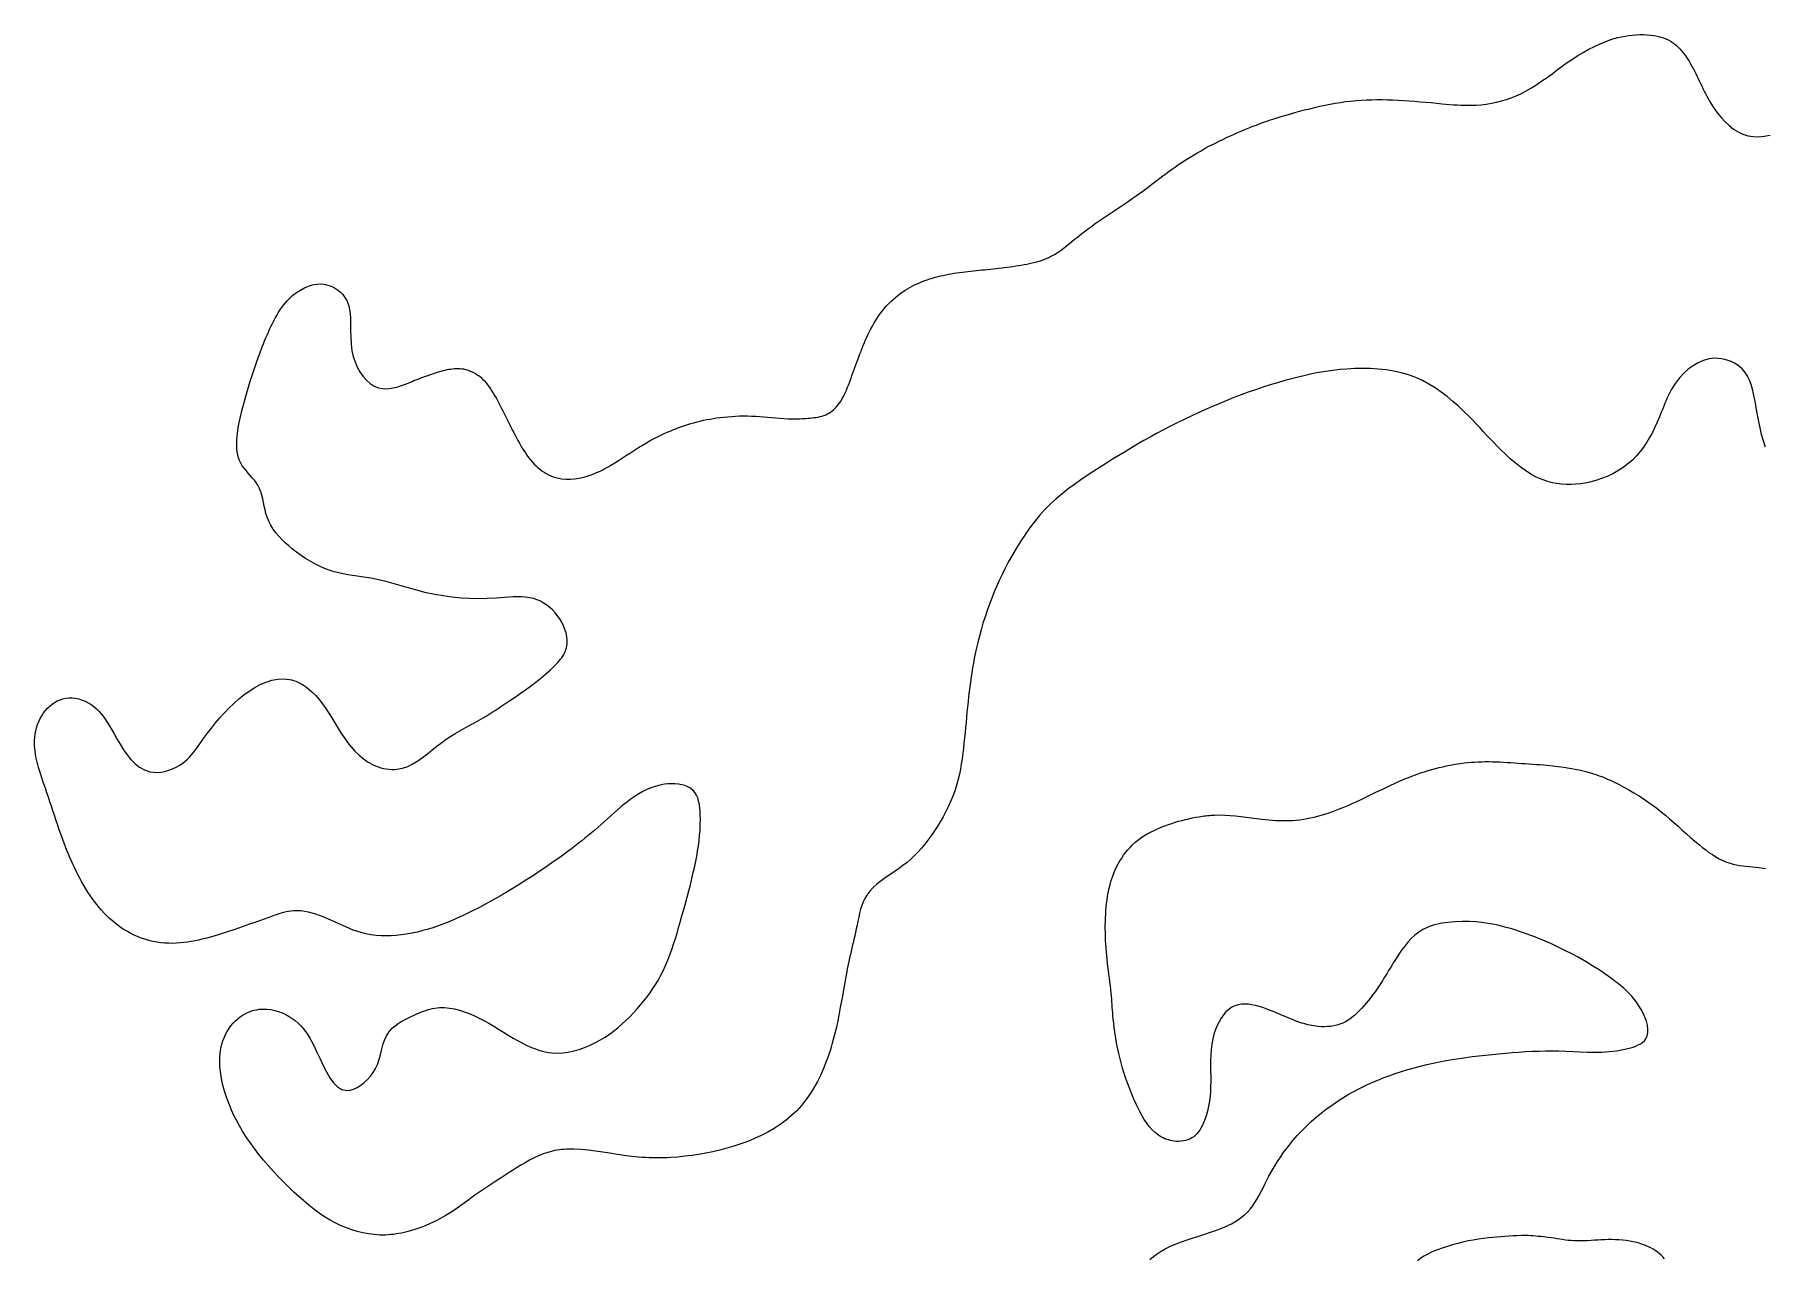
# Model space of a CAD drawing. Extents: x 0 to 470, y 0 to 279.
# Drawn here: x 0 to 61.1, y 235.8 to 279 of the extents above; entities that cross this region are included whole.
import ezdxf

# ---------------------------------------------------------------- set-up
doc = ezdxf.new("R2010")
doc.units = 0
doc.layers.add('CK_LEVEL_1', color=1, linetype='CONTINUOUS')

msp = doc.modelspace()

# ---------------------------------------------------------------- linework, layer by layer
at = {"layer": 'CK_LEVEL_1'}
for points in [[(61.105, 264.481), (61.036, 264.703), (60.974, 264.927), (60.919, 265.155), (60.87, 265.387), (60.824, 265.623), (60.782, 265.863), (60.754, 266.031), (60.725, 266.198), (60.693, 266.365), (60.654, 266.528), (60.608, 266.687), (60.551, 266.838), (60.481, 266.981), (60.396, 267.113), (60.294, 267.233), (60.209, 267.311), (60.114, 267.381), (60.012, 267.443), (59.903, 267.496), (59.79, 267.54), (59.672, 267.574), (59.553, 267.598), (59.433, 267.611), (59.313, 267.613), (59.112, 267.59), (58.918, 267.537), (58.732, 267.456), (58.554, 267.352), (58.386, 267.228), (58.229, 267.087), (58.085, 266.932), (57.955, 266.766), (57.84, 266.594), (57.786, 266.502), (57.735, 266.408), (57.688, 266.313), (57.644, 266.218), (57.602, 266.122), (57.562, 266.026), (57.522, 265.929), (57.483, 265.832), (57.444, 265.734), (57.368, 265.548), (57.289, 265.363), (57.205, 265.179), (57.116, 264.998), (57.021, 264.821), (56.918, 264.648), (56.807, 264.482), (56.687, 264.323), (56.558, 264.172), (56.41, 264.023), (56.25, 263.885), (56.081, 263.758), (55.903, 263.642), (55.717, 263.538), (55.523, 263.446), (55.324, 263.366), (55.119, 263.298), (54.911, 263.243), (54.745, 263.209), (54.579, 263.183), (54.411, 263.166), (54.244, 263.158), (54.077, 263.159), (53.912, 263.169), (53.748, 263.19), (53.587, 263.221), (53.429, 263.262), (53.22, 263.334), (53.019, 263.424), (52.823, 263.53), (52.633, 263.65), (52.45, 263.781), (52.271, 263.922), (52.099, 264.071), (51.931, 264.225), (51.768, 264.383), (51.64, 264.512), (51.514, 264.642), (51.389, 264.773), (51.266, 264.904), (51.144, 265.035), (51.021, 265.167), (50.898, 265.297), (50.774, 265.427), (50.648, 265.557), (50.462, 265.74), (50.271, 265.92), (50.075, 266.094), (49.872, 266.26), (49.664, 266.419), (49.449, 266.566), (49.228, 266.702), (49.001, 266.824), (48.766, 266.93), (48.512, 267.024), (48.251, 267.101), (47.985, 267.161), (47.714, 267.205), (47.439, 267.235), (47.163, 267.252), (46.885, 267.257), (46.607, 267.251), (46.331, 267.235), (46.081, 267.213), (45.833, 267.184), (45.586, 267.149), (45.341, 267.108), (45.098, 267.061), (44.855, 267.009), (44.614, 266.953), (44.374, 266.892), (44.135, 266.827), (43.876, 266.752), (43.617, 266.674), (43.36, 266.591), (43.104, 266.504), (42.849, 266.414), (42.595, 266.321), (42.343, 266.224), (42.091, 266.124), (41.841, 266.022), (41.588, 265.915), (41.336, 265.805), (41.086, 265.692), (40.837, 265.576), (40.59, 265.458), (40.344, 265.337), (40.099, 265.213), (39.856, 265.087), (39.615, 264.958), (39.39, 264.834), (39.166, 264.708), (38.943, 264.58), (38.722, 264.45), (38.501, 264.318), (38.281, 264.184), (38.062, 264.049), (37.843, 263.912), (37.625, 263.774), (37.394, 263.626), (37.165, 263.476), (36.938, 263.322), (36.714, 263.165), (36.495, 263.002), (36.281, 262.833), (36.073, 262.658), (35.873, 262.475), (35.681, 262.284), (35.578, 262.174), (35.479, 262.061), (35.382, 261.947), (35.288, 261.829), (35.196, 261.71), (35.106, 261.589), (35.019, 261.466), (34.933, 261.342), (34.85, 261.216), (34.725, 261.02), (34.605, 260.822), (34.489, 260.621), (34.377, 260.418), (34.27, 260.212), (34.167, 260.005), (34.068, 259.795), (33.973, 259.584), (33.882, 259.37), (33.794, 259.151), (33.71, 258.931), (33.63, 258.709), (33.555, 258.485), (33.484, 258.26), (33.417, 258.034), (33.355, 257.807), (33.297, 257.578), (33.244, 257.348), (33.209, 257.184), (33.176, 257.019), (33.145, 256.853), (33.116, 256.688), (33.089, 256.521), (33.064, 256.355), (33.04, 256.189), (33.018, 256.022), (32.997, 255.855), (32.976, 255.674), (32.956, 255.492), (32.937, 255.31), (32.919, 255.129), (32.901, 254.947), (32.884, 254.765), (32.867, 254.583), (32.849, 254.4), (32.831, 254.218), (32.813, 254.034), (32.793, 253.85), (32.771, 253.666), (32.747, 253.482), (32.719, 253.3), (32.687, 253.118), (32.65, 252.938), (32.608, 252.758), (32.56, 252.581), (32.498, 252.383), (32.428, 252.188), (32.35, 251.995), (32.265, 251.806), (32.173, 251.619), (32.075, 251.435), (31.971, 251.254), (31.862, 251.076), (31.747, 250.902), (31.645, 250.754), (31.538, 250.61), (31.428, 250.468), (31.313, 250.33), (31.193, 250.197), (31.068, 250.068), (30.937, 249.943), (30.801, 249.824), (30.658, 249.709), (30.505, 249.599), (30.348, 249.491), (30.191, 249.386), (30.034, 249.28), (29.883, 249.171), (29.739, 249.058), (29.605, 248.937), (29.484, 248.807), (29.38, 248.666), (29.313, 248.551), (29.256, 248.429), (29.206, 248.301), (29.164, 248.168), (29.127, 248.032), (29.095, 247.893), (29.065, 247.753), (29.036, 247.613), (29.008, 247.473), (28.981, 247.349), (28.954, 247.226), (28.926, 247.104), (28.898, 246.983), (28.87, 246.863), (28.842, 246.743), (28.814, 246.623), (28.786, 246.503), (28.76, 246.382), (28.704, 246.117), (28.652, 245.849), (28.602, 245.58), (28.554, 245.311), (28.506, 245.041), (28.457, 244.771), (28.407, 244.502), (28.353, 244.233), (28.295, 243.966), (28.264, 243.833), (28.232, 243.701), (28.199, 243.57), (28.163, 243.439), (28.125, 243.308), (28.086, 243.178), (28.044, 243.049), (27.999, 242.919), (27.952, 242.791), (27.858, 242.555), (27.753, 242.322), (27.639, 242.093), (27.514, 241.87), (27.379, 241.654), (27.232, 241.447), (27.075, 241.249), (26.907, 241.061), (26.728, 240.886), (26.533, 240.721), (26.327, 240.569), (26.111, 240.429), (25.887, 240.301), (25.656, 240.184), (25.419, 240.077), (25.177, 239.979), (24.932, 239.89), (24.685, 239.81), (24.441, 239.738), (24.196, 239.672), (23.95, 239.614), (23.704, 239.563), (23.456, 239.518), (23.208, 239.481), (22.959, 239.45), (22.709, 239.426), (22.459, 239.408), (22.333, 239.402), (22.207, 239.398), (22.081, 239.395), (21.955, 239.395), (21.828, 239.396), (21.702, 239.399), (21.577, 239.404), (21.451, 239.412), (21.325, 239.422), (21.071, 239.448), (20.818, 239.481), (20.565, 239.519), (20.312, 239.559), (20.059, 239.598), (19.806, 239.634), (19.552, 239.665), (19.297, 239.687), (19.041, 239.699), (18.955, 239.7), (18.87, 239.699), (18.785, 239.697), (18.7, 239.693), (18.616, 239.686), (18.531, 239.678), (18.448, 239.666), (18.365, 239.652), (18.282, 239.635), (18.115, 239.591), (17.951, 239.535), (17.79, 239.469), (17.632, 239.394), (17.476, 239.313), (17.322, 239.226), (17.17, 239.135), (17.019, 239.041), (16.869, 238.946), (16.723, 238.854), (16.577, 238.762), (16.432, 238.669), (16.288, 238.577), (16.145, 238.484), (16.002, 238.39), (15.861, 238.295), (15.72, 238.198), (15.581, 238.1), (15.498, 238.04), (15.416, 237.98), (15.333, 237.919), (15.251, 237.859), (15.168, 237.798), (15.085, 237.738), (15.002, 237.679), (14.917, 237.62), (14.832, 237.563), (14.667, 237.455), (14.497, 237.353), (14.325, 237.256), (14.149, 237.165), (13.971, 237.08), (13.79, 237.001), (13.606, 236.93), (13.419, 236.866), (13.23, 236.809), (13.138, 236.785), (13.045, 236.762), (12.952, 236.742), (12.858, 236.724), (12.765, 236.709), (12.67, 236.696), (12.576, 236.686), (12.481, 236.678), (12.386, 236.673), (12.186, 236.673), (11.986, 236.686), (11.787, 236.712), (11.589, 236.748), (11.393, 236.796), (11.199, 236.854), (11.009, 236.923), (10.823, 237), (10.641, 237.086), (10.436, 237.196), (10.238, 237.316), (10.046, 237.445), (9.859, 237.582), (9.677, 237.726), (9.5, 237.876), (9.326, 238.03), (9.155, 238.189), (8.987, 238.351), (8.8, 238.536), (8.615, 238.725), (8.434, 238.916), (8.258, 239.112), (8.086, 239.31), (7.92, 239.513), (7.76, 239.721), (7.607, 239.933), (7.46, 240.15), (7.343, 240.336), (7.231, 240.527), (7.126, 240.721), (7.028, 240.919), (6.936, 241.12), (6.853, 241.325), (6.777, 241.534), (6.71, 241.747), (6.651, 241.963), (6.614, 242.123), (6.583, 242.284), (6.56, 242.446), (6.543, 242.608), (6.536, 242.771), (6.538, 242.933), (6.551, 243.093), (6.576, 243.253), (6.613, 243.41), (6.649, 243.524), (6.692, 243.636), (6.742, 243.746), (6.799, 243.852), (6.863, 243.954), (6.933, 244.052), (7.01, 244.144), (7.094, 244.231), (7.183, 244.311), (7.256, 244.368), (7.333, 244.42), (7.412, 244.467), (7.494, 244.51), (7.578, 244.547), (7.665, 244.579), (7.753, 244.605), (7.843, 244.625), (7.934, 244.639), (8.07, 244.648), (8.207, 244.644), (8.344, 244.628), (8.479, 244.6), (8.612, 244.561), (8.742, 244.513), (8.867, 244.456), (8.986, 244.39), (9.099, 244.318), (9.205, 244.238), (9.304, 244.151), (9.396, 244.058), (9.483, 243.958), (9.565, 243.851), (9.642, 243.738), (9.716, 243.618), (9.788, 243.49), (9.857, 243.356), (9.967, 243.128), (10.077, 242.89), (10.188, 242.654), (10.304, 242.427), (10.425, 242.22), (10.556, 242.042), (10.697, 241.901), (10.851, 241.809), (11.021, 241.773), (11.14, 241.784), (11.263, 241.82), (11.389, 241.878), (11.514, 241.957), (11.635, 242.052), (11.751, 242.162), (11.858, 242.283), (11.953, 242.413), (12.034, 242.549), (12.102, 242.694), (12.156, 242.841), (12.2, 242.989), (12.237, 243.136), (12.273, 243.28), (12.311, 243.42), (12.355, 243.554), (12.409, 243.681), (12.478, 243.8), (12.55, 243.893), (12.635, 243.98), (12.729, 244.061), (12.832, 244.135), (12.943, 244.205), (13.058, 244.27), (13.177, 244.331), (13.298, 244.388), (13.42, 244.443), (13.499, 244.478), (13.578, 244.512), (13.656, 244.544), (13.735, 244.574), (13.814, 244.601), (13.892, 244.626), (13.971, 244.648), (14.051, 244.666), (14.131, 244.68), (14.301, 244.697), (14.475, 244.697), (14.649, 244.681), (14.824, 244.65), (14.999, 244.607), (15.172, 244.554), (15.343, 244.49), (15.511, 244.419), (15.675, 244.341), (15.858, 244.246), (16.035, 244.146), (16.209, 244.043), (16.38, 243.937), (16.551, 243.831), (16.721, 243.726), (16.893, 243.623), (17.067, 243.523), (17.246, 243.429), (17.354, 243.376), (17.463, 243.327), (17.574, 243.28), (17.686, 243.238), (17.8, 243.2), (17.915, 243.167), (18.031, 243.139), (18.147, 243.118), (18.265, 243.103), (18.457, 243.094), (18.65, 243.103), (18.843, 243.128), (19.035, 243.168), (19.225, 243.222), (19.413, 243.288), (19.597, 243.365), (19.776, 243.451), (19.951, 243.546), (20.118, 243.647), (20.28, 243.754), (20.436, 243.867), (20.588, 243.986), (20.734, 244.11), (20.876, 244.24), (21.014, 244.374), (21.147, 244.512), (21.277, 244.654), (21.395, 244.792), (21.51, 244.932), (21.622, 245.076), (21.729, 245.223), (21.832, 245.373), (21.93, 245.526), (22.023, 245.681), (22.111, 245.839), (22.193, 246), (22.279, 246.182), (22.357, 246.368), (22.43, 246.556), (22.498, 246.746), (22.562, 246.938), (22.623, 247.132), (22.681, 247.326), (22.737, 247.522), (22.793, 247.718), (22.855, 247.938), (22.917, 248.158), (22.978, 248.377), (23.037, 248.597), (23.095, 248.816), (23.152, 249.035), (23.206, 249.253), (23.257, 249.471), (23.306, 249.687), (23.343, 249.866), (23.378, 250.044), (23.41, 250.224), (23.437, 250.405), (23.461, 250.588), (23.48, 250.775), (23.494, 250.965), (23.503, 251.16), (23.506, 251.36), (23.504, 251.487), (23.498, 251.615), (23.487, 251.742), (23.47, 251.865), (23.445, 251.984), (23.411, 252.096), (23.366, 252.2), (23.309, 252.293), (23.239, 252.374), (23.157, 252.44), (23.063, 252.493), (22.96, 252.535), (22.848, 252.565), (22.731, 252.586), (22.609, 252.597), (22.485, 252.599), (22.361, 252.593), (22.239, 252.579), (22.073, 252.549), (21.913, 252.507), (21.76, 252.455), (21.613, 252.392), (21.47, 252.321), (21.332, 252.243), (21.198, 252.157), (21.068, 252.067), (20.941, 251.972), (20.82, 251.877), (20.701, 251.779), (20.584, 251.679), (20.468, 251.578), (20.353, 251.476), (20.238, 251.373), (20.124, 251.269), (20.009, 251.166), (19.893, 251.064), (19.779, 250.965), (19.665, 250.868), (19.549, 250.772), (19.432, 250.676), (19.315, 250.582), (19.197, 250.489), (19.078, 250.397), (18.958, 250.306), (18.838, 250.215), (18.676, 250.096), (18.513, 249.978), (18.349, 249.862), (18.184, 249.747), (18.018, 249.633), (17.852, 249.521), (17.684, 249.41), (17.516, 249.3), (17.346, 249.191), (17.078, 249.021), (16.807, 248.854), (16.535, 248.692), (16.26, 248.533), (15.982, 248.379), (15.702, 248.23), (15.418, 248.087), (15.132, 247.95), (14.841, 247.82), (14.657, 247.742), (14.471, 247.668), (14.283, 247.597), (14.094, 247.531), (13.903, 247.47), (13.71, 247.415), (13.516, 247.365), (13.321, 247.323), (13.123, 247.287), (12.946, 247.262), (12.769, 247.243), (12.59, 247.232), (12.411, 247.228), (12.232, 247.233), (12.054, 247.246), (11.876, 247.269), (11.699, 247.303), (11.524, 247.346), (11.253, 247.436), (10.985, 247.544), (10.72, 247.663), (10.457, 247.783), (10.194, 247.897), (9.932, 247.996), (9.669, 248.071), (9.405, 248.114), (9.138, 248.116), (9.052, 248.107), (8.966, 248.093), (8.88, 248.076), (8.793, 248.055), (8.706, 248.031), (8.62, 248.004), (8.533, 247.976), (8.447, 247.947), (8.361, 247.917), (8.1, 247.824), (7.841, 247.731), (7.584, 247.638), (7.327, 247.547), (7.071, 247.458), (6.814, 247.372), (6.556, 247.29), (6.296, 247.213), (6.034, 247.142), (5.908, 247.111), (5.781, 247.081), (5.653, 247.054), (5.525, 247.03), (5.397, 247.009), (5.268, 246.992), (5.138, 246.979), (5.008, 246.97), (4.878, 246.966), (4.736, 246.968), (4.594, 246.976), (4.453, 246.99), (4.312, 247.01), (4.172, 247.037), (4.034, 247.07), (3.897, 247.109), (3.763, 247.154), (3.63, 247.205), (3.511, 247.259), (3.393, 247.317), (3.278, 247.38), (3.166, 247.447), (3.056, 247.519), (2.949, 247.595), (2.846, 247.675), (2.745, 247.759), (2.647, 247.846), (2.55, 247.938), (2.457, 248.034), (2.367, 248.132), (2.279, 248.233), (2.195, 248.336), (2.114, 248.442), (2.035, 248.55), (1.959, 248.66), (1.885, 248.771), (1.812, 248.888), (1.74, 249.006), (1.672, 249.125), (1.605, 249.246), (1.541, 249.368), (1.478, 249.491), (1.418, 249.615), (1.36, 249.74), (1.303, 249.865), (1.248, 249.991), (1.195, 250.117), (1.143, 250.244), (1.093, 250.371), (1.044, 250.499), (0.996, 250.627), (0.949, 250.755), (0.903, 250.884), (0.858, 251.013), (0.804, 251.17), (0.751, 251.328), (0.699, 251.486), (0.647, 251.644), (0.595, 251.803), (0.543, 251.962), (0.49, 252.121), (0.437, 252.28), (0.382, 252.44), (0.318, 252.624), (0.255, 252.808), (0.194, 252.993), (0.137, 253.178), (0.088, 253.365), (0.047, 253.552), (0.017, 253.741), (0.001, 253.931), (0, 254.121), (0.008, 254.235), (0.022, 254.349), (0.042, 254.462), (0.07, 254.574), (0.105, 254.685), (0.146, 254.792), (0.196, 254.897), (0.253, 254.999), (0.318, 255.096), (0.384, 255.182), (0.457, 255.262), (0.536, 255.337), (0.619, 255.406), (0.708, 255.467), (0.801, 255.52), (0.897, 255.563), (0.997, 255.597), (1.099, 255.619), (1.214, 255.631), (1.33, 255.629), (1.446, 255.615), (1.562, 255.59), (1.676, 255.554), (1.787, 255.509), (1.894, 255.455), (1.996, 255.394), (2.091, 255.326), (2.191, 255.242), (2.282, 255.152), (2.367, 255.055), (2.445, 254.953), (2.519, 254.847), (2.59, 254.735), (2.658, 254.62), (2.725, 254.502), (2.792, 254.381), (2.902, 254.186), (3.016, 253.991), (3.137, 253.8), (3.265, 253.619), (3.402, 253.452), (3.549, 253.304), (3.708, 253.18), (3.879, 253.086), (4.064, 253.025), (4.193, 253.005), (4.327, 253.001), (4.463, 253.011), (4.6, 253.036), (4.737, 253.073), (4.871, 253.122), (5.001, 253.183), (5.124, 253.253), (5.24, 253.332), (5.319, 253.396), (5.394, 253.464), (5.464, 253.536), (5.531, 253.61), (5.595, 253.687), (5.656, 253.765), (5.716, 253.845), (5.774, 253.925), (5.832, 254.006), (5.968, 254.194), (6.106, 254.379), (6.246, 254.563), (6.389, 254.743), (6.539, 254.92), (6.695, 255.094), (6.859, 255.264), (7.032, 255.43), (7.216, 255.591), (7.393, 255.733), (7.579, 255.867), (7.771, 255.99), (7.969, 256.098), (8.172, 256.187), (8.377, 256.254), (8.584, 256.294), (8.791, 256.305), (8.996, 256.282), (9.071, 256.264), (9.145, 256.242), (9.218, 256.216), (9.29, 256.185), (9.361, 256.151), (9.43, 256.114), (9.498, 256.073), (9.564, 256.03), (9.628, 255.984), (9.78, 255.86), (9.92, 255.723), (10.048, 255.576), (10.168, 255.421), (10.281, 255.259), (10.389, 255.092), (10.494, 254.921), (10.599, 254.748), (10.704, 254.574), (10.815, 254.399), (10.929, 254.226), (11.049, 254.059), (11.176, 253.898), (11.311, 253.746), (11.454, 253.606), (11.608, 253.478), (11.773, 253.365), (11.95, 253.269), (12.039, 253.23), (12.13, 253.196), (12.224, 253.166), (12.319, 253.142), (12.414, 253.123), (12.51, 253.11), (12.606, 253.103), (12.701, 253.103), (12.794, 253.11), (12.988, 253.147), (13.175, 253.212), (13.354, 253.301), (13.529, 253.408), (13.7, 253.529), (13.869, 253.659), (14.036, 253.794), (14.204, 253.928), (14.373, 254.058), (14.531, 254.169), (14.692, 254.274), (14.854, 254.373), (15.017, 254.468), (15.18, 254.56), (15.344, 254.651), (15.508, 254.741), (15.672, 254.832), (15.834, 254.925), (15.941, 254.989), (16.047, 255.054), (16.152, 255.12), (16.257, 255.187), (16.362, 255.255), (16.466, 255.324), (16.57, 255.393), (16.673, 255.462), (16.776, 255.532), (16.962, 255.658), (17.147, 255.785), (17.331, 255.913), (17.512, 256.045), (17.691, 256.18), (17.868, 256.319), (18.041, 256.465), (18.21, 256.617), (18.376, 256.778), (18.426, 256.829), (18.476, 256.882), (18.524, 256.936), (18.57, 256.991), (18.613, 257.048), (18.653, 257.106), (18.689, 257.165), (18.721, 257.226), (18.748, 257.29), (18.782, 257.408), (18.8, 257.532), (18.802, 257.66), (18.789, 257.789), (18.762, 257.919), (18.723, 258.048), (18.673, 258.175), (18.613, 258.298), (18.544, 258.416), (18.465, 258.53), (18.378, 258.636), (18.285, 258.734), (18.185, 258.824), (18.08, 258.905), (17.97, 258.977), (17.856, 259.039), (17.738, 259.091), (17.616, 259.132), (17.477, 259.165), (17.334, 259.187), (17.189, 259.198), (17.043, 259.2), (16.894, 259.196), (16.745, 259.187), (16.595, 259.175), (16.444, 259.162), (16.294, 259.15), (15.978, 259.133), (15.665, 259.128), (15.353, 259.135), (15.044, 259.154), (14.736, 259.184), (14.43, 259.225), (14.127, 259.278), (13.825, 259.341), (13.526, 259.415), (13.361, 259.46), (13.195, 259.508), (13.03, 259.557), (12.865, 259.607), (12.7, 259.656), (12.535, 259.703), (12.368, 259.747), (12.201, 259.788), (12.032, 259.824), (11.871, 259.853), (11.709, 259.879), (11.546, 259.903), (11.383, 259.926), (11.221, 259.949), (11.059, 259.975), (10.898, 260.004), (10.739, 260.038), (10.582, 260.079), (10.405, 260.134), (10.231, 260.2), (10.059, 260.275), (9.891, 260.359), (9.727, 260.451), (9.565, 260.55), (9.407, 260.657), (9.251, 260.77), (9.099, 260.889), (8.973, 260.994), (8.851, 261.103), (8.733, 261.217), (8.622, 261.335), (8.518, 261.459), (8.424, 261.588), (8.339, 261.722), (8.266, 261.862), (8.206, 262.009), (8.167, 262.134), (8.135, 262.262), (8.107, 262.392), (8.08, 262.522), (8.053, 262.652), (8.022, 262.78), (7.985, 262.904), (7.939, 263.024), (7.882, 263.139), (7.824, 263.229), (7.758, 263.316), (7.687, 263.4), (7.613, 263.483), (7.538, 263.565), (7.465, 263.648), (7.396, 263.733), (7.332, 263.821), (7.277, 263.914), (7.234, 264.007), (7.2, 264.104), (7.173, 264.205), (7.155, 264.309), (7.143, 264.415), (7.137, 264.523), (7.136, 264.631), (7.14, 264.739), (7.148, 264.846), (7.159, 264.957), (7.173, 265.067), (7.19, 265.175), (7.209, 265.283), (7.231, 265.39), (7.254, 265.496), (7.279, 265.601), (7.304, 265.706), (7.331, 265.811), (7.397, 266.059), (7.466, 266.307), (7.538, 266.554), (7.613, 266.801), (7.692, 267.047), (7.774, 267.292), (7.859, 267.536), (7.948, 267.779), (8.04, 268.021), (8.08, 268.125), (8.122, 268.229), (8.165, 268.332), (8.208, 268.435), (8.253, 268.537), (8.299, 268.639), (8.346, 268.74), (8.395, 268.84), (8.445, 268.938), (8.495, 269.033), (8.548, 269.127), (8.603, 269.219), (8.66, 269.31), (8.721, 269.399), (8.786, 269.485), (8.855, 269.57), (8.928, 269.652), (9.006, 269.731), (9.123, 269.837), (9.25, 269.934), (9.384, 270.022), (9.524, 270.098), (9.669, 270.159), (9.817, 270.204), (9.968, 270.23), (10.12, 270.236), (10.27, 270.218), (10.353, 270.198), (10.434, 270.171), (10.513, 270.137), (10.589, 270.098), (10.662, 270.053), (10.731, 270.004), (10.796, 269.95), (10.855, 269.892), (10.908, 269.832), (11.019, 269.658), (11.091, 269.468), (11.132, 269.265), (11.152, 269.05), (11.157, 268.825), (11.157, 268.592), (11.16, 268.354), (11.173, 268.113), (11.206, 267.871), (11.252, 267.676), (11.315, 267.485), (11.393, 267.303), (11.487, 267.131), (11.595, 266.975), (11.715, 266.837), (11.848, 266.722), (11.992, 266.632), (12.145, 266.572), (12.266, 266.547), (12.392, 266.54), (12.52, 266.547), (12.652, 266.567), (12.785, 266.598), (12.92, 266.639), (13.055, 266.687), (13.191, 266.74), (13.325, 266.797), (13.325, 266.797), (13.394, 266.824), (13.464, 266.851), (13.534, 266.878), (13.603, 266.904), (13.673, 266.931), (13.743, 266.957), (13.813, 266.983), (13.883, 267.008), (13.953, 267.034), (14.02, 267.057), (14.087, 267.08), (14.155, 267.103), (14.223, 267.124), (14.291, 267.145), (14.359, 267.164), (14.428, 267.182), (14.497, 267.198), (14.567, 267.213), (14.63, 267.225), (14.694, 267.235), (14.757, 267.243), (14.821, 267.249), (14.885, 267.252), (14.949, 267.253), (15.012, 267.25), (15.076, 267.245), (15.139, 267.236), (15.213, 267.221), (15.286, 267.201), (15.358, 267.176), (15.429, 267.147), (15.497, 267.113), (15.564, 267.076), (15.629, 267.035), (15.691, 266.99), (15.75, 266.943), (15.817, 266.882), (15.88, 266.819), (15.939, 266.751), (15.995, 266.681), (16.048, 266.609), (16.099, 266.535), (16.148, 266.459), (16.195, 266.382), (16.24, 266.304), (16.292, 266.213), (16.342, 266.122), (16.392, 266.03), (16.44, 265.938), (16.488, 265.846), (16.535, 265.754), (16.581, 265.661), (16.627, 265.568), (16.673, 265.475), (16.721, 265.379), (16.769, 265.283), (16.817, 265.187), (16.865, 265.09), (16.914, 264.995), (16.963, 264.899), (17.014, 264.804), (17.065, 264.709), (17.117, 264.615), (17.167, 264.528), (17.219, 264.442), (17.271, 264.357), (17.326, 264.273), (17.383, 264.191), (17.443, 264.11), (17.505, 264.032), (17.57, 263.955), (17.639, 263.881), (17.703, 263.818), (17.77, 263.757), (17.839, 263.699), (17.911, 263.644), (17.985, 263.593), (18.062, 263.546), (18.141, 263.503), (18.221, 263.465), (18.304, 263.433), (18.452, 263.39), (18.603, 263.362), (18.758, 263.35), (18.915, 263.35), (19.072, 263.364), (19.23, 263.388), (19.386, 263.422), (19.539, 263.466), (19.688, 263.517), (19.765, 263.547), (19.84, 263.578), (19.913, 263.611), (19.986, 263.646), (20.058, 263.682), (20.129, 263.719), (20.2, 263.757), (20.27, 263.796), (20.339, 263.837), (20.48, 263.922), (20.621, 264.01), (20.76, 264.1), (20.899, 264.191), (21.038, 264.282), (21.177, 264.372), (21.317, 264.462), (21.459, 264.549), (21.601, 264.634), (21.67, 264.672), (21.739, 264.71), (21.808, 264.747), (21.877, 264.784), (21.947, 264.82), (22.018, 264.855), (22.088, 264.889), (22.159, 264.922), (22.231, 264.955), (22.332, 265.001), (22.434, 265.045), (22.537, 265.088), (22.64, 265.129), (22.744, 265.168), (22.848, 265.206), (22.953, 265.242), (23.059, 265.277), (23.165, 265.309), (23.278, 265.341), (23.391, 265.371), (23.504, 265.399), (23.618, 265.425), (23.733, 265.448), (23.848, 265.47), (23.963, 265.49), (24.078, 265.507), (24.194, 265.523), (24.333, 265.539), (24.472, 265.553), (24.611, 265.564), (24.75, 265.572), (24.889, 265.577), (25.029, 265.579), (25.168, 265.579), (25.307, 265.576), (25.447, 265.57), (25.591, 265.561), (25.735, 265.549), (25.88, 265.537), (26.023, 265.523), (26.167, 265.51), (26.311, 265.498), (26.455, 265.488), (26.598, 265.48), (26.742, 265.476), (26.812, 265.476), (26.882, 265.476), (26.953, 265.477), (27.023, 265.48), (27.094, 265.483), (27.165, 265.487), (27.236, 265.492), (27.307, 265.498), (27.379, 265.504), (27.45, 265.511), (27.521, 265.519), (27.592, 265.529), (27.662, 265.54), (27.732, 265.555), (27.8, 265.572), (27.867, 265.593), (27.932, 265.618), (27.995, 265.648), (28.051, 265.68), (28.105, 265.716), (28.157, 265.755), (28.207, 265.798), (28.255, 265.843), (28.301, 265.892), (28.344, 265.942), (28.385, 265.994), (28.424, 266.048), (28.471, 266.118), (28.514, 266.19), (28.555, 266.264), (28.592, 266.338), (28.628, 266.414), (28.661, 266.491), (28.693, 266.568), (28.724, 266.646), (28.754, 266.724), (28.79, 266.817), (28.824, 266.911), (28.859, 267.004), (28.893, 267.098), (28.927, 267.191), (28.961, 267.285), (28.995, 267.378), (29.029, 267.472), (29.063, 267.565), (29.1, 267.666), (29.138, 267.767), (29.177, 267.867), (29.216, 267.967), (29.257, 268.066), (29.298, 268.165), (29.341, 268.264), (29.384, 268.362), (29.43, 268.46), (29.477, 268.557), (29.527, 268.654), (29.578, 268.75), (29.631, 268.845), (29.686, 268.938), (29.744, 269.03), (29.805, 269.12), (29.868, 269.208), (29.934, 269.294), (30.003, 269.378), (30.075, 269.46), (30.15, 269.54), (30.228, 269.617), (30.308, 269.691), (30.39, 269.762), (30.475, 269.831), (30.563, 269.897), (30.652, 269.96), (30.733, 270.013), (30.815, 270.064), (30.899, 270.112), (30.984, 270.158), (31.07, 270.202), (31.158, 270.243), (31.246, 270.282), (31.336, 270.319), (31.426, 270.353), (31.517, 270.386), (31.609, 270.416), (31.701, 270.444), (31.794, 270.471), (31.888, 270.495), (31.982, 270.518), (32.076, 270.54), (32.171, 270.559), (32.266, 270.578), (32.363, 270.595), (32.461, 270.612), (32.559, 270.627), (32.657, 270.641), (32.755, 270.655), (32.853, 270.667), (32.951, 270.679), (33.05, 270.69), (33.148, 270.7), (33.248, 270.711), (33.348, 270.721), (33.448, 270.73), (33.548, 270.74), (33.647, 270.75), (33.747, 270.76), (33.847, 270.77), (33.947, 270.78), (34.046, 270.791), (34.145, 270.803), (34.244, 270.815), (34.342, 270.828), (34.441, 270.842), (34.539, 270.856), (34.638, 270.871), (34.736, 270.887), (34.835, 270.904), (34.934, 270.921), (35.031, 270.939), (35.128, 270.958), (35.225, 270.978), (35.322, 271.001), (35.417, 271.026), (35.512, 271.053), (35.605, 271.084), (35.696, 271.119), (35.785, 271.157), (35.895, 271.212), (36.003, 271.274), (36.107, 271.34), (36.21, 271.411), (36.31, 271.486), (36.409, 271.563), (36.507, 271.642), (36.605, 271.721), (36.703, 271.801), (36.803, 271.881), (36.903, 271.961), (37.004, 272.039), (37.106, 272.117), (37.207, 272.193), (37.31, 272.269), (37.413, 272.343), (37.516, 272.417), (37.621, 272.49), (37.76, 272.586), (37.901, 272.68), (38.043, 272.774), (38.184, 272.868), (38.326, 272.962), (38.468, 273.056), (38.609, 273.151), (38.749, 273.247), (38.888, 273.344), (38.982, 273.413), (39.077, 273.482), (39.171, 273.551), (39.264, 273.621), (39.357, 273.692), (39.45, 273.763), (39.543, 273.833), (39.636, 273.904), (39.73, 273.974), (39.839, 274.056), (39.948, 274.136), (40.058, 274.216), (40.169, 274.295), (40.28, 274.373), (40.392, 274.45), (40.505, 274.526), (40.619, 274.6), (40.734, 274.673), (40.881, 274.764), (41.031, 274.853), (41.181, 274.94), (41.333, 275.024), (41.486, 275.106), (41.64, 275.186), (41.795, 275.264), (41.951, 275.34), (42.108, 275.415), (42.22, 275.466), (42.333, 275.517), (42.446, 275.567), (42.559, 275.616), (42.672, 275.664), (42.786, 275.711), (42.901, 275.757), (43.016, 275.802), (43.131, 275.846), (43.298, 275.908), (43.466, 275.967), (43.635, 276.024), (43.804, 276.079), (43.975, 276.132), (44.145, 276.184), (44.317, 276.234), (44.488, 276.282), (44.66, 276.329), (44.839, 276.377), (45.019, 276.423), (45.199, 276.467), (45.379, 276.509), (45.56, 276.548), (45.741, 276.584), (45.923, 276.617), (46.105, 276.646), (46.288, 276.672), (46.471, 276.693), (46.655, 276.71), (46.838, 276.723), (47.022, 276.733), (47.207, 276.739), (47.391, 276.742), (47.576, 276.742), (47.76, 276.739), (47.945, 276.733), (48.139, 276.725), (48.334, 276.714), (48.529, 276.701), (48.723, 276.686), (48.917, 276.67), (49.111, 276.652), (49.305, 276.635), (49.5, 276.616), (49.694, 276.598), (49.826, 276.586), (49.959, 276.575), (50.092, 276.564), (50.225, 276.555), (50.357, 276.549), (50.49, 276.544), (50.623, 276.542), (50.756, 276.544), (50.89, 276.55), (51.071, 276.564), (51.253, 276.586), (51.433, 276.615), (51.613, 276.652), (51.79, 276.697), (51.965, 276.75), (52.137, 276.809), (52.306, 276.877), (52.471, 276.952), (52.665, 277.052), (52.854, 277.161), (53.038, 277.277), (53.219, 277.4), (53.398, 277.527), (53.575, 277.657), (53.753, 277.788), (53.931, 277.919), (54.111, 278.047), (54.297, 278.174), (54.485, 278.295), (54.677, 278.411), (54.872, 278.521), (55.07, 278.622), (55.272, 278.715), (55.478, 278.798), (55.687, 278.871), (55.899, 278.931), (56.025, 278.961), (56.152, 278.986), (56.28, 279.006), (56.409, 279.022), (56.539, 279.032), (56.669, 279.037), (56.8, 279.036), (56.931, 279.029), (57.062, 279.016), (57.152, 279.004), (57.242, 278.988), (57.332, 278.969), (57.42, 278.946), (57.507, 278.919), (57.591, 278.887), (57.673, 278.851), (57.752, 278.81), (57.828, 278.763), (57.899, 278.713), (57.966, 278.657), (58.03, 278.597), (58.091, 278.534), (58.15, 278.467), (58.205, 278.398), (58.259, 278.326), (58.31, 278.252), (58.359, 278.178), (58.412, 278.094), (58.462, 278.01), (58.51, 277.925), (58.557, 277.839), (58.603, 277.753), (58.647, 277.667), (58.69, 277.58), (58.733, 277.493), (58.774, 277.406), (58.817, 277.316), (58.86, 277.225), (58.903, 277.135), (58.947, 277.045), (58.992, 276.955), (59.038, 276.865), (59.086, 276.776), (59.136, 276.686), (59.19, 276.597), (59.298, 276.429), (59.417, 276.265), (59.545, 276.108), (59.682, 275.96), (59.828, 275.825), (59.982, 275.705), (60.143, 275.603), (60.311, 275.523), (60.484, 275.466), (60.675, 275.435), (60.87, 275.43), (61.069, 275.45), (61.27, 275.489)], [(39.371, 235.809), (39.503, 235.912), (39.639, 236.008), (39.777, 236.098), (39.92, 236.181), (40.108, 236.276), (40.301, 236.361), (40.498, 236.437), (40.698, 236.508), (40.901, 236.574), (41.106, 236.638), (41.312, 236.703), (41.519, 236.771), (41.725, 236.843), (41.86, 236.894), (41.994, 236.95), (42.126, 237.009), (42.255, 237.073), (42.38, 237.142), (42.5, 237.217), (42.614, 237.298), (42.722, 237.386), (42.822, 237.481), (42.918, 237.587), (43.005, 237.701), (43.087, 237.821), (43.162, 237.946), (43.234, 238.074), (43.303, 238.206), (43.37, 238.339), (43.436, 238.472), (43.503, 238.605), (43.579, 238.749), (43.657, 238.891), (43.738, 239.031), (43.821, 239.169), (43.907, 239.304), (43.996, 239.437), (44.087, 239.569), (44.182, 239.698), (44.279, 239.824), (44.426, 240.004), (44.58, 240.18), (44.739, 240.35), (44.904, 240.516), (45.075, 240.676), (45.251, 240.831), (45.431, 240.98), (45.617, 241.123), (45.806, 241.26), (45.994, 241.388), (46.186, 241.51), (46.381, 241.627), (46.579, 241.738), (46.779, 241.844), (46.983, 241.944), (47.189, 242.039), (47.397, 242.129), (47.608, 242.215), (47.823, 242.296), (48.041, 242.373), (48.26, 242.445), (48.48, 242.512), (48.702, 242.575), (48.925, 242.634), (49.149, 242.688), (49.374, 242.739), (49.599, 242.785), (49.83, 242.829), (50.061, 242.868), (50.293, 242.905), (50.525, 242.938), (50.758, 242.969), (50.992, 242.997), (51.226, 243.024), (51.461, 243.048), (51.696, 243.071), (51.933, 243.092), (52.17, 243.112), (52.407, 243.13), (52.643, 243.145), (52.88, 243.158), (53.115, 243.167), (53.35, 243.172), (53.583, 243.173), (53.814, 243.17), (54.067, 243.161), (54.318, 243.148), (54.569, 243.136), (54.821, 243.127), (55.076, 243.123), (55.334, 243.129), (55.597, 243.146), (55.866, 243.178), (56.142, 243.228), (56.242, 243.251), (56.341, 243.277), (56.438, 243.306), (56.531, 243.34), (56.619, 243.379), (56.7, 243.423), (56.772, 243.473), (56.834, 243.53), (56.884, 243.593), (56.933, 243.698), (56.957, 243.815), (56.959, 243.943), (56.94, 244.079), (56.904, 244.218), (56.853, 244.36), (56.791, 244.5), (56.72, 244.637), (56.642, 244.766), (56.561, 244.887), (56.476, 244.998), (56.388, 245.103), (56.297, 245.2), (56.204, 245.292), (56.108, 245.379), (56.009, 245.463), (55.908, 245.544), (55.806, 245.623), (55.684, 245.714), (55.56, 245.805), (55.433, 245.894), (55.305, 245.982), (55.175, 246.068), (55.044, 246.153), (54.911, 246.235), (54.777, 246.316), (54.642, 246.395), (54.502, 246.474), (54.362, 246.55), (54.221, 246.624), (54.079, 246.696), (53.936, 246.766), (53.792, 246.835), (53.648, 246.901), (53.503, 246.967), (53.357, 247.03), (53.226, 247.086), (53.095, 247.141), (52.963, 247.194), (52.83, 247.245), (52.697, 247.295), (52.563, 247.343), (52.428, 247.39), (52.293, 247.434), (52.156, 247.475), (51.912, 247.543), (51.665, 247.603), (51.415, 247.653), (51.164, 247.692), (50.912, 247.721), (50.658, 247.737), (50.403, 247.741), (50.148, 247.731), (49.892, 247.707), (49.789, 247.693), (49.686, 247.676), (49.584, 247.656), (49.484, 247.633), (49.384, 247.605), (49.287, 247.573), (49.192, 247.537), (49.1, 247.496), (49.01, 247.45), (48.866, 247.359), (48.731, 247.254), (48.604, 247.136), (48.485, 247.008), (48.372, 246.872), (48.265, 246.729), (48.163, 246.581), (48.066, 246.431), (47.971, 246.28), (47.915, 246.188), (47.859, 246.096), (47.804, 246.005), (47.749, 245.914), (47.694, 245.824), (47.639, 245.734), (47.583, 245.645), (47.527, 245.556), (47.469, 245.468), (47.398, 245.363), (47.326, 245.259), (47.251, 245.156), (47.174, 245.055), (47.095, 244.955), (47.014, 244.857), (46.93, 244.76), (46.844, 244.665), (46.754, 244.573), (46.707, 244.525), (46.658, 244.478), (46.609, 244.433), (46.558, 244.389), (46.506, 244.346), (46.453, 244.306), (46.398, 244.268), (46.342, 244.232), (46.285, 244.199), (46.186, 244.151), (46.084, 244.111), (45.979, 244.079), (45.87, 244.054), (45.76, 244.037), (45.649, 244.026), (45.536, 244.021), (45.424, 244.023), (45.313, 244.031), (45.239, 244.04), (45.166, 244.05), (45.094, 244.063), (45.022, 244.078), (44.951, 244.095), (44.881, 244.114), (44.811, 244.134), (44.742, 244.155), (44.673, 244.178), (44.541, 244.225), (44.411, 244.275), (44.282, 244.327), (44.153, 244.382), (44.023, 244.437), (43.892, 244.492), (43.759, 244.548), (43.623, 244.602), (43.484, 244.654), (43.36, 244.697), (43.233, 244.737), (43.106, 244.771), (42.978, 244.798), (42.852, 244.816), (42.728, 244.824), (42.607, 244.82), (42.49, 244.801), (42.379, 244.767), (42.265, 244.71), (42.159, 244.635), (42.061, 244.544), (41.971, 244.439), (41.89, 244.322), (41.817, 244.197), (41.752, 244.066), (41.697, 243.93), (41.65, 243.793), (41.598, 243.602), (41.562, 243.412), (41.539, 243.224), (41.525, 243.036), (41.519, 242.848), (41.519, 242.661), (41.521, 242.473), (41.523, 242.285), (41.524, 242.096), (41.521, 241.92), (41.513, 241.744), (41.499, 241.568), (41.478, 241.393), (41.449, 241.219), (41.411, 241.046), (41.362, 240.877), (41.302, 240.71), (41.23, 240.548), (41.203, 240.496), (41.176, 240.445), (41.146, 240.395), (41.114, 240.347), (41.081, 240.301), (41.045, 240.257), (41.007, 240.215), (40.966, 240.176), (40.922, 240.141), (40.858, 240.098), (40.788, 240.061), (40.715, 240.032), (40.638, 240.009), (40.559, 239.992), (40.478, 239.981), (40.396, 239.976), (40.315, 239.978), (40.234, 239.985), (40.166, 239.995), (40.1, 240.009), (40.035, 240.027), (39.971, 240.048), (39.909, 240.072), (39.848, 240.1), (39.789, 240.13), (39.732, 240.164), (39.677, 240.2), (39.56, 240.289), (39.453, 240.39), (39.355, 240.5), (39.264, 240.618), (39.18, 240.744), (39.102, 240.875), (39.03, 241.009), (38.961, 241.147), (38.896, 241.286), (38.815, 241.467), (38.738, 241.648), (38.665, 241.829), (38.596, 242.011), (38.532, 242.193), (38.471, 242.376), (38.415, 242.561), (38.362, 242.746), (38.314, 242.932), (38.278, 243.082), (38.245, 243.233), (38.214, 243.384), (38.186, 243.537), (38.16, 243.689), (38.137, 243.843), (38.116, 243.996), (38.098, 244.15), (38.082, 244.305), (38.073, 244.405), (38.064, 244.505), (38.057, 244.606), (38.049, 244.706), (38.042, 244.807), (38.034, 244.907), (38.027, 245.007), (38.018, 245.108), (38.009, 245.208), (37.995, 245.341), (37.98, 245.474), (37.964, 245.607), (37.947, 245.74), (37.93, 245.873), (37.912, 246.006), (37.896, 246.139), (37.88, 246.272), (37.865, 246.405), (37.851, 246.538), (37.839, 246.672), (37.829, 246.806), (37.82, 246.939), (37.813, 247.073), (37.808, 247.207), (37.804, 247.341), (37.803, 247.475), (37.803, 247.61), (37.805, 247.737), (37.809, 247.865), (37.815, 247.993), (37.823, 248.121), (37.834, 248.248), (37.847, 248.375), (37.864, 248.502), (37.883, 248.628), (37.906, 248.754), (37.931, 248.872), (37.959, 248.989), (37.99, 249.105), (38.025, 249.22), (38.063, 249.333), (38.105, 249.446), (38.152, 249.557), (38.203, 249.665), (38.258, 249.772), (38.317, 249.876), (38.381, 249.978), (38.449, 250.077), (38.521, 250.173), (38.597, 250.265), (38.677, 250.354), (38.761, 250.439), (38.849, 250.52), (38.94, 250.597), (39.049, 250.679), (39.163, 250.756), (39.28, 250.827), (39.401, 250.893), (39.524, 250.954), (39.649, 251.011), (39.777, 251.065), (39.906, 251.114), (40.036, 251.161), (40.154, 251.201), (40.272, 251.238), (40.391, 251.273), (40.51, 251.306), (40.63, 251.337), (40.751, 251.365), (40.871, 251.391), (40.993, 251.414), (41.115, 251.435), (41.175, 251.445), (41.235, 251.454), (41.295, 251.462), (41.356, 251.469), (41.416, 251.476), (41.477, 251.481), (41.538, 251.486), (41.598, 251.49), (41.659, 251.493), (41.844, 251.497), (42.03, 251.493), (42.215, 251.482), (42.401, 251.465), (42.586, 251.445), (42.772, 251.422), (42.957, 251.398), (43.143, 251.374), (43.329, 251.351), (43.45, 251.337), (43.571, 251.325), (43.692, 251.315), (43.813, 251.306), (43.934, 251.3), (44.055, 251.296), (44.176, 251.296), (44.296, 251.298), (44.417, 251.304), (44.545, 251.314), (44.672, 251.329), (44.799, 251.347), (44.926, 251.368), (45.052, 251.394), (45.178, 251.422), (45.303, 251.453), (45.427, 251.488), (45.55, 251.525), (45.674, 251.564), (45.797, 251.607), (45.92, 251.651), (46.041, 251.697), (46.162, 251.745), (46.282, 251.795), (46.401, 251.846), (46.52, 251.899), (46.638, 251.953), (46.879, 252.065), (47.12, 252.18), (47.359, 252.296), (47.599, 252.412), (47.839, 252.527), (48.08, 252.638), (48.324, 252.744), (48.569, 252.845), (48.817, 252.939), (48.944, 252.983), (49.07, 253.025), (49.198, 253.064), (49.327, 253.102), (49.456, 253.137), (49.585, 253.17), (49.716, 253.2), (49.847, 253.229), (49.978, 253.255), (50.101, 253.277), (50.224, 253.297), (50.347, 253.316), (50.471, 253.332), (50.594, 253.346), (50.718, 253.357), (50.842, 253.366), (50.967, 253.373), (51.091, 253.378), (51.219, 253.38), (51.347, 253.379), (51.476, 253.377), (51.604, 253.372), (51.732, 253.367), (51.861, 253.36), (51.989, 253.352), (52.117, 253.344), (52.245, 253.335), (52.373, 253.327), (52.502, 253.319), (52.63, 253.31), (52.758, 253.301), (52.886, 253.292), (53.014, 253.283), (53.143, 253.273), (53.271, 253.262), (53.399, 253.25), (53.597, 253.231), (53.795, 253.208), (53.993, 253.182), (54.19, 253.152), (54.386, 253.117), (54.58, 253.077), (54.773, 253.03), (54.963, 252.976), (55.151, 252.916), (55.241, 252.883), (55.331, 252.849), (55.419, 252.814), (55.507, 252.776), (55.595, 252.738), (55.682, 252.697), (55.769, 252.656), (55.855, 252.614), (55.94, 252.57), (56.114, 252.478), (56.287, 252.382), (56.457, 252.283), (56.624, 252.18), (56.79, 252.073), (56.952, 251.963), (57.112, 251.849), (57.269, 251.732), (57.423, 251.612), (57.576, 251.487), (57.727, 251.359), (57.875, 251.229), (58.023, 251.097), (58.171, 250.965), (58.319, 250.833), (58.468, 250.701), (58.62, 250.57), (58.775, 250.441), (58.886, 250.35), (59, 250.263), (59.116, 250.178), (59.234, 250.097), (59.355, 250.022), (59.478, 249.953), (59.604, 249.89), (59.732, 249.836), (59.864, 249.791), (59.972, 249.762), (60.082, 249.739), (60.194, 249.719), (60.306, 249.704), (60.42, 249.691), (60.534, 249.679), (60.648, 249.667), (60.761, 249.655), (60.875, 249.641), (60.953, 249.63), (61.03, 249.618), (61.108, 249.604)], [(57.542, 235.837), (57.485, 235.901), (57.424, 235.961), (57.36, 236.018), (57.293, 236.071), (57.219, 236.124), (57.143, 236.172), (57.065, 236.216), (56.985, 236.256), (56.903, 236.292), (56.82, 236.325), (56.736, 236.354), (56.652, 236.381), (56.566, 236.404), (56.443, 236.433), (56.319, 236.457), (56.194, 236.476), (56.068, 236.491), (55.942, 236.501), (55.815, 236.508), (55.688, 236.511), (55.561, 236.51), (55.434, 236.507), (55.312, 236.502), (55.191, 236.495), (55.071, 236.487), (54.95, 236.479), (54.829, 236.472), (54.709, 236.466), (54.589, 236.463), (54.469, 236.463), (54.349, 236.468), (54.249, 236.475), (54.148, 236.485), (54.048, 236.497), (53.948, 236.511), (53.848, 236.526), (53.748, 236.541), (53.647, 236.557), (53.547, 236.572), (53.447, 236.586), (53.357, 236.598), (53.268, 236.608), (53.178, 236.617), (53.088, 236.625), (52.998, 236.632), (52.909, 236.639), (52.819, 236.646), (52.729, 236.652), (52.639, 236.658), (52.639, 236.658), (52.493, 236.652), (52.348, 236.646), (52.202, 236.639), (52.057, 236.632), (51.912, 236.623), (51.767, 236.614), (51.623, 236.603), (51.48, 236.59), (51.337, 236.576), (51.155, 236.553), (50.973, 236.527), (50.792, 236.497), (50.611, 236.463), (50.43, 236.423), (50.248, 236.379), (50.066, 236.329), (49.883, 236.273), (49.698, 236.212), (49.562, 236.163), (49.427, 236.111), (49.295, 236.054), (49.167, 235.991), (49.045, 235.923), (48.93, 235.849), (48.825, 235.767)]]:
    msp.add_lwpolyline(points, dxfattribs=at)

doc.saveas('drawing.dxf')
